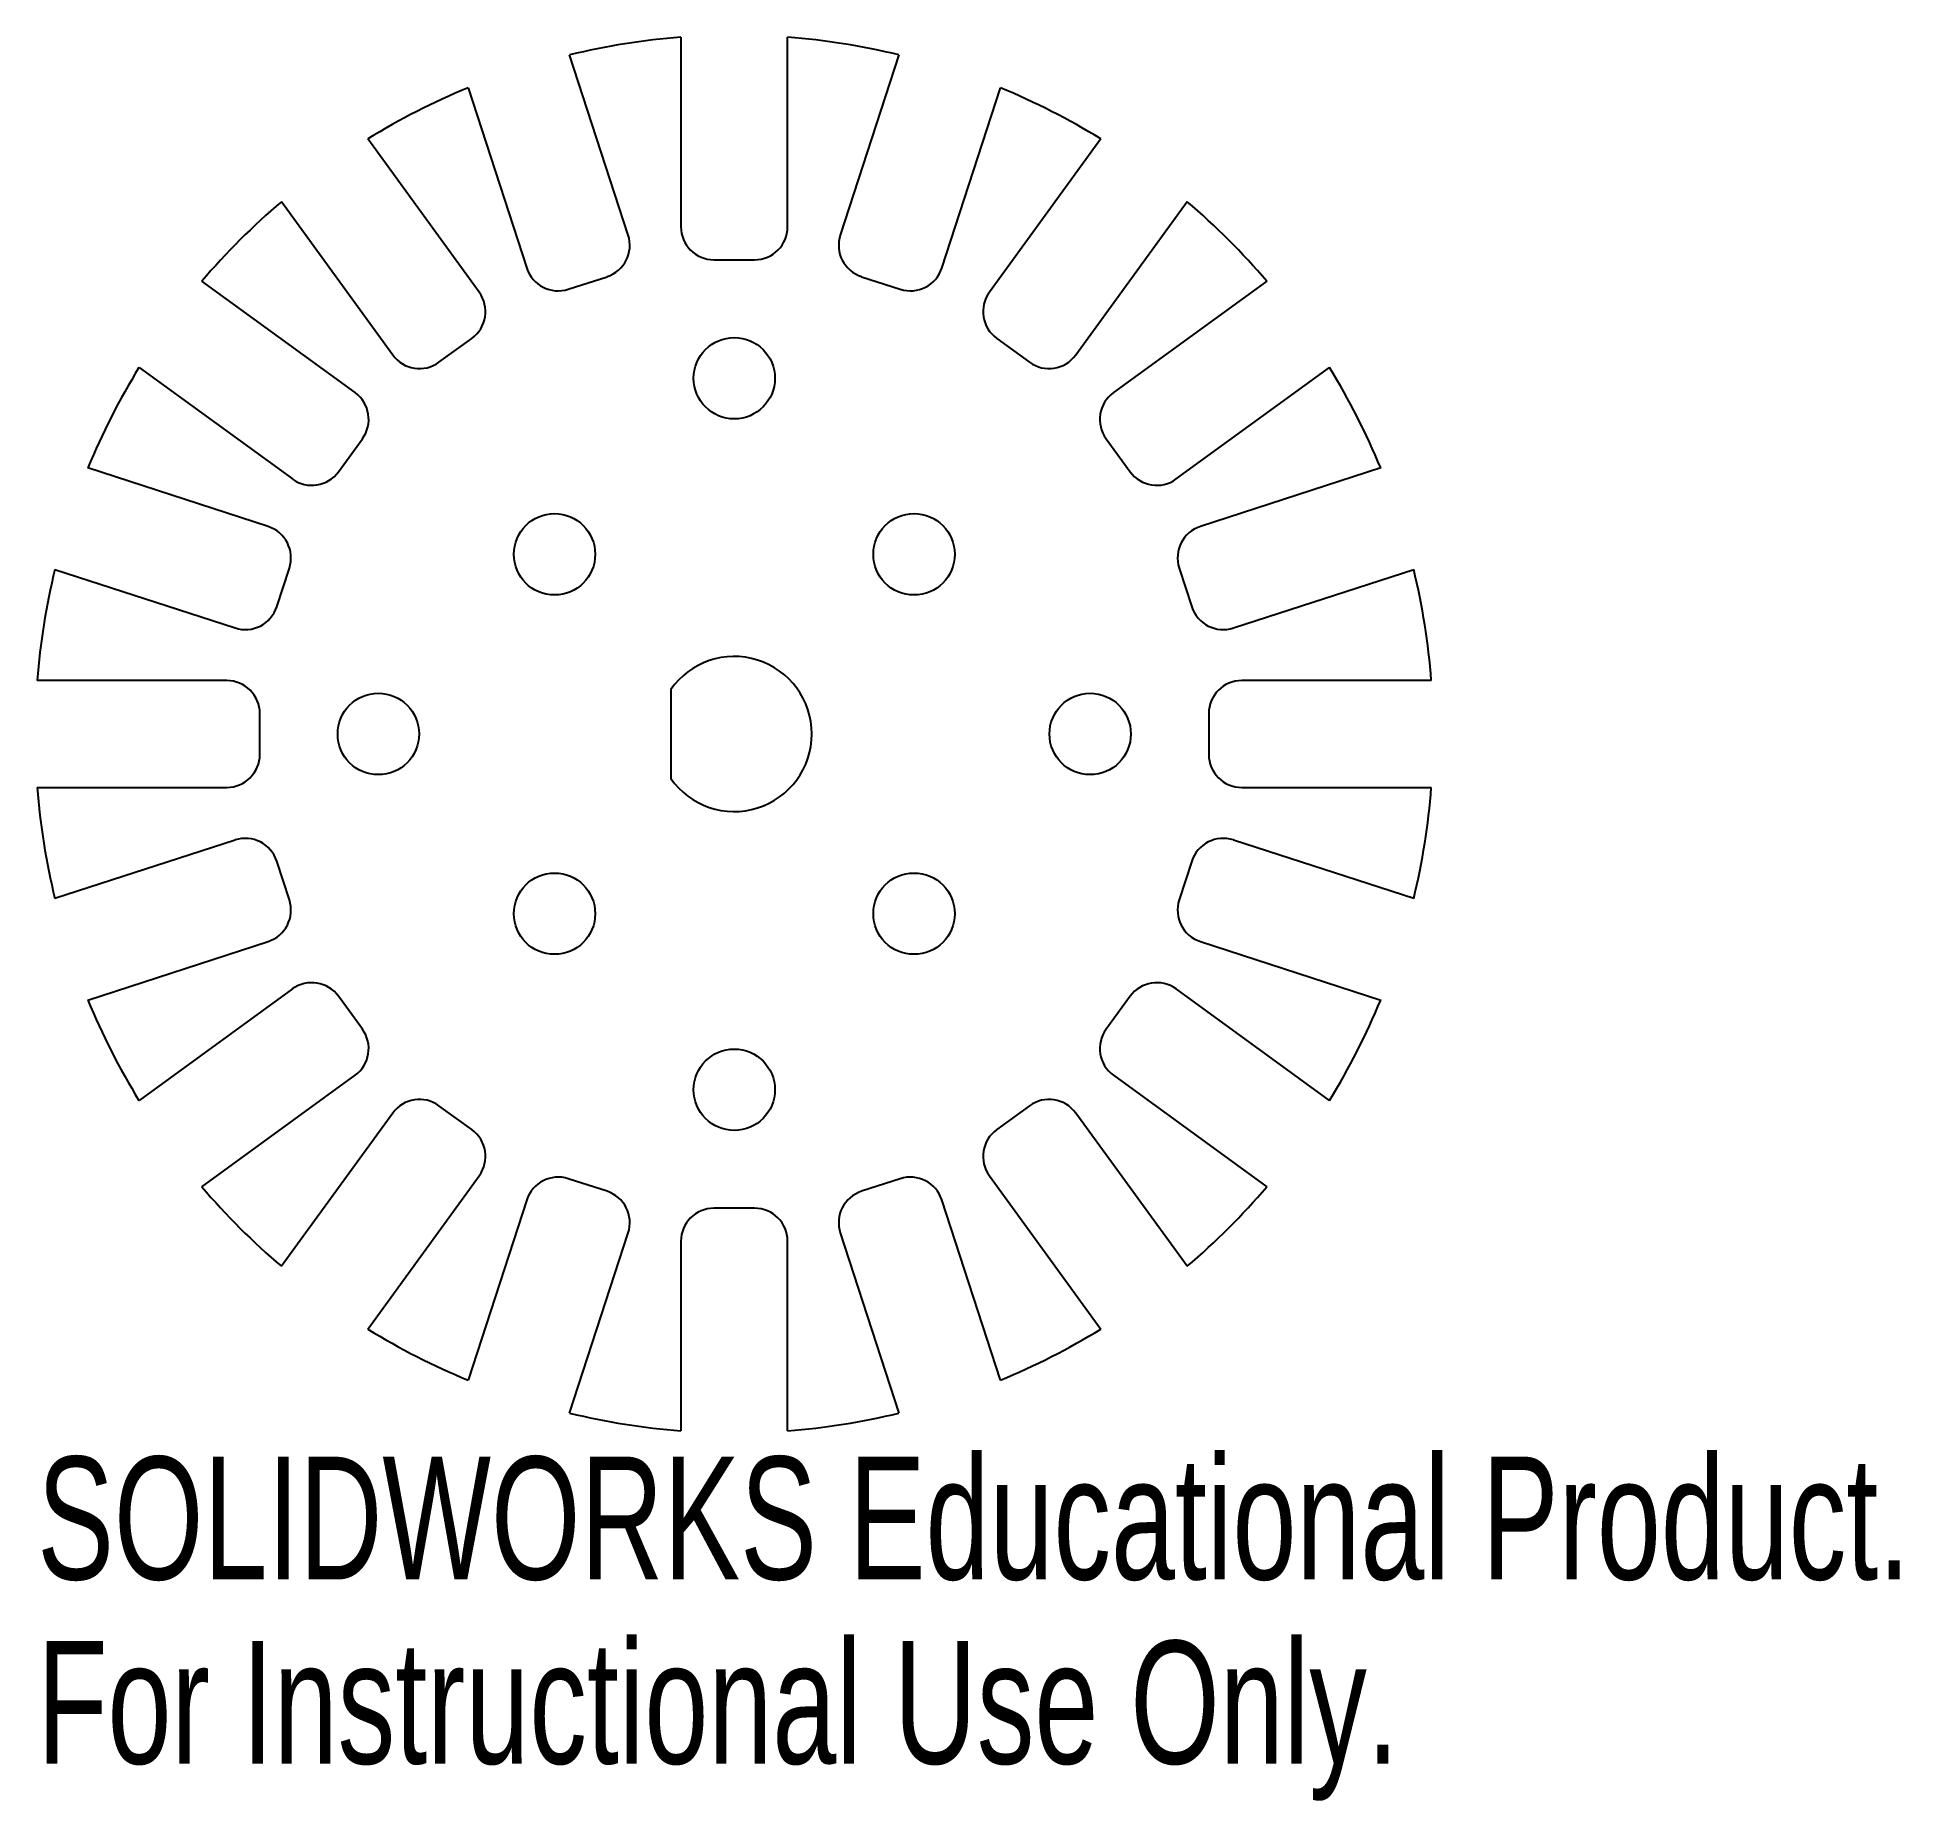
# Model space of a CAD drawing. Header units: millimetres. Extents: x -27.4 to 45.8, y -42 to 27.4.
import ezdxf

# ---------------------------------------------------------------- set-up
doc = ezdxf.new("R2010")
doc.units = ezdxf.units.MM
doc.styles.add('SLDTEXTSTYLE0', font='TXT', dxfattribs={"width": 0.7})

msp = doc.modelspace()

# ---------------------------------------------------------------- linework, layer by layer
at = {"color": 7, "linetype": 'Continuous', "lineweight": 25}
for p, q in [((-2.1, 27.42), (-2.1, 19.963)), ((2.1, 19.963), (2.1, 27.42)), ((-4.172, 19.635), (-6.476, 26.727)), ((6.476, 26.727), (4.172, 19.635)), ((-10.47, 25.429), (-8.166, 18.337)), ((8.166, 18.337), (10.47, 25.429)), ((-10.035, 17.385), (-14.418, 23.417)), ((14.418, 23.417), (10.035, 17.385)), ((-17.816, 20.949), (-13.433, 14.916)), ((13.433, 14.916), (17.816, 20.949)), ((-0.8, 18.663), (0.8, 18.663)), ((-14.916, 13.433), (-20.949, 17.816)), ((-6.528, 17.503), (-5.006, 17.997)), ((5.006, 17.997), (6.528, 17.503)), ((20.949, 17.816), (14.916, 13.433)), ((-11.617, 14.629), (-10.323, 15.569)), ((10.323, 15.569), (11.617, 14.629)), ((-23.417, 14.418), (-17.385, 10.035)), ((17.385, 10.035), (23.417, 14.418)), ((-15.569, 10.323), (-14.629, 11.617)), ((14.629, 11.617), (15.569, 10.323)), ((-18.337, 8.166), (-25.429, 10.47)), ((25.429, 10.47), (18.337, 8.166)), ((-26.727, 6.476), (-19.635, 4.172)), ((-17.997, 5.006), (-17.503, 6.528)), ((17.503, 6.528), (17.997, 5.006)), ((19.635, 4.172), (26.727, 6.476)), ((-19.963, 2.1), (-27.42, 2.1)), ((-2.5, 1.747), (-2.5, -1.747)), ((27.42, 2.1), (19.963, 2.1)), ((-18.663, -0.8), (-18.663, 0.8)), ((18.663, 0.8), (18.663, -0.8)), ((-27.42, -2.1), (-19.963, -2.1)), ((19.963, -2.1), (27.42, -2.1)), ((-19.635, -4.172), (-26.727, -6.476)), ((26.727, -6.476), (19.635, -4.172)), ((-17.503, -6.528), (-17.997, -5.006)), ((17.997, -5.006), (17.503, -6.528)), ((-25.429, -10.47), (-18.337, -8.166)), ((18.337, -8.166), (25.429, -10.47)), ((-17.385, -10.035), (-23.417, -14.418)), ((23.417, -14.418), (17.385, -10.035)), ((-14.629, -11.617), (-15.569, -10.323)), ((15.569, -10.323), (14.629, -11.617)), ((-20.949, -17.816), (-14.916, -13.433)), ((14.916, -13.433), (20.949, -17.816)), ((-10.323, -15.569), (-11.617, -14.629)), ((11.617, -14.629), (10.323, -15.569)), ((-13.433, -14.916), (-17.816, -20.949)), ((17.816, -20.949), (13.433, -14.916)), ((-14.418, -23.417), (-10.035, -17.385)), ((-5.006, -17.997), (-6.528, -17.503)), ((6.528, -17.503), (5.006, -17.997)), ((10.035, -17.385), (14.418, -23.417)), ((-8.166, -18.337), (-10.47, -25.429)), ((0.8, -18.663), (-0.8, -18.663)), ((10.47, -25.429), (8.166, -18.337)), ((-6.476, -26.727), (-4.172, -19.635)), ((4.172, -19.635), (6.476, -26.727)), ((-2.1, -19.963), (-2.1, -27.42)), ((2.1, -27.42), (2.1, -19.963))]:
    msp.add_line(p, q, dxfattribs=at)
for centre in [(0, 14), (-7.071, 7.071), (7.071, 7.071), (-14, 0), (14, 0), (-7.071, -7.071), (7.071, -7.071), (0, -14)]:
    msp.add_circle(centre, 1.6, dxfattribs=at)
for centre, radius, start, end in [((0, 0), 27.5, 94.37958, 103.62042), ((0, 0), 27.5, 76.37958, 85.62042), ((0, 0), 27.5, 112.37958, 121.62042), ((0, 0), 27.5, 58.37958, 67.62042), ((0, 0), 27.5, 130.37958, 139.62042), ((0, 0), 27.5, 40.37958, 49.62042), ((-0.8, 19.963), 1.3, 180, 270), ((0.8, 19.963), 1.3, 270, 0), ((-5.408, 19.234), 1.3, 288, 18), ((5.408, 19.234), 1.3, 162, 252), ((-6.93, 18.739), 1.3, 198, 288), ((6.93, 18.739), 1.3, 252, 342), ((-11.087, 16.621), 1.3, 306, 36), ((11.087, 16.621), 1.3, 144, 234), ((-12.381, 15.681), 1.3, 216, 306), ((12.381, 15.681), 1.3, 234, 324), ((0, 0), 27.5, 148.37958, 157.62042), ((0, 0), 27.5, 22.37958, 31.62042), ((-15.681, 12.381), 1.3, 324, 54), ((15.681, 12.381), 1.3, 126, 216), ((-16.621, 11.087), 1.3, 234, 324), ((16.621, 11.087), 1.3, 216, 306), ((-18.739, 6.93), 1.3, 342, 72), ((18.739, 6.93), 1.3, 108, 198), ((0, 0), 27.5, 166.37958, 175.62042), ((0, 0), 27.5, 4.37958, 13.62042), ((-19.234, 5.408), 1.3, 252, 342), ((19.234, 5.408), 1.3, 198, 288), ((0, 0), 3.05, 214.94801, 145.05199), ((-19.963, 0.8), 1.3, 0, 90), ((19.963, 0.8), 1.3, 90, 180), ((-19.963, -0.8), 1.3, 270, 0), ((19.963, -0.8), 1.3, 180, 270), ((0, 0), 27.5, 184.37958, 193.62042), ((0, 0), 27.5, 346.37958, 355.62042), ((-19.234, -5.408), 1.3, 18, 108), ((19.234, -5.408), 1.3, 72, 162), ((-18.739, -6.93), 1.3, 288, 18), ((18.739, -6.93), 1.3, 162, 252), ((-16.621, -11.087), 1.3, 36, 126), ((16.621, -11.087), 1.3, 54, 144), ((0, 0), 27.5, 202.37958, 211.62042), ((0, 0), 27.5, 328.37958, 337.62042), ((-15.681, -12.381), 1.3, 306, 36), ((15.681, -12.381), 1.3, 144, 234), ((-12.381, -15.681), 1.3, 54, 144), ((12.381, -15.681), 1.3, 36, 126), ((-11.087, -16.621), 1.3, 324, 54), ((11.087, -16.621), 1.3, 126, 216), ((-6.93, -18.739), 1.3, 72, 162), ((6.93, -18.739), 1.3, 18, 108), ((0, 0), 27.5, 220.37958, 229.62042), ((-5.408, -19.234), 1.3, 342, 72), ((5.408, -19.234), 1.3, 108, 198), ((0, 0), 27.5, 310.37958, 319.62042), ((-0.8, -19.963), 1.3, 90, 180), ((0.8, -19.963), 1.3, 0, 90), ((0, 0), 27.5, 238.37958, 247.62042), ((0, 0), 27.5, 292.37958, 301.62042), ((0, 0), 27.5, 256.37958, 265.62042), ((0, 0), 27.5, 274.37958, 283.62042)]:
    msp.add_arc(centre, radius, start, end, dxfattribs=at)

# ---------------------------------------------------------------- texts
at = {"color": 7, "linetype": 'Continuous', "char_height": 4.83362, "attachment_point": 1, "style": 'SLDTEXTSTYLE0'}
for s, insert in [('SOLIDWORKS Educational Product.', (-27.42, -28.439)), ('For Instructional Use Only.', (-27.42, -35.69))]:
    msp.add_mtext(s, dxfattribs=dict(at, insert=insert))

doc.saveas('drawing.dxf')
